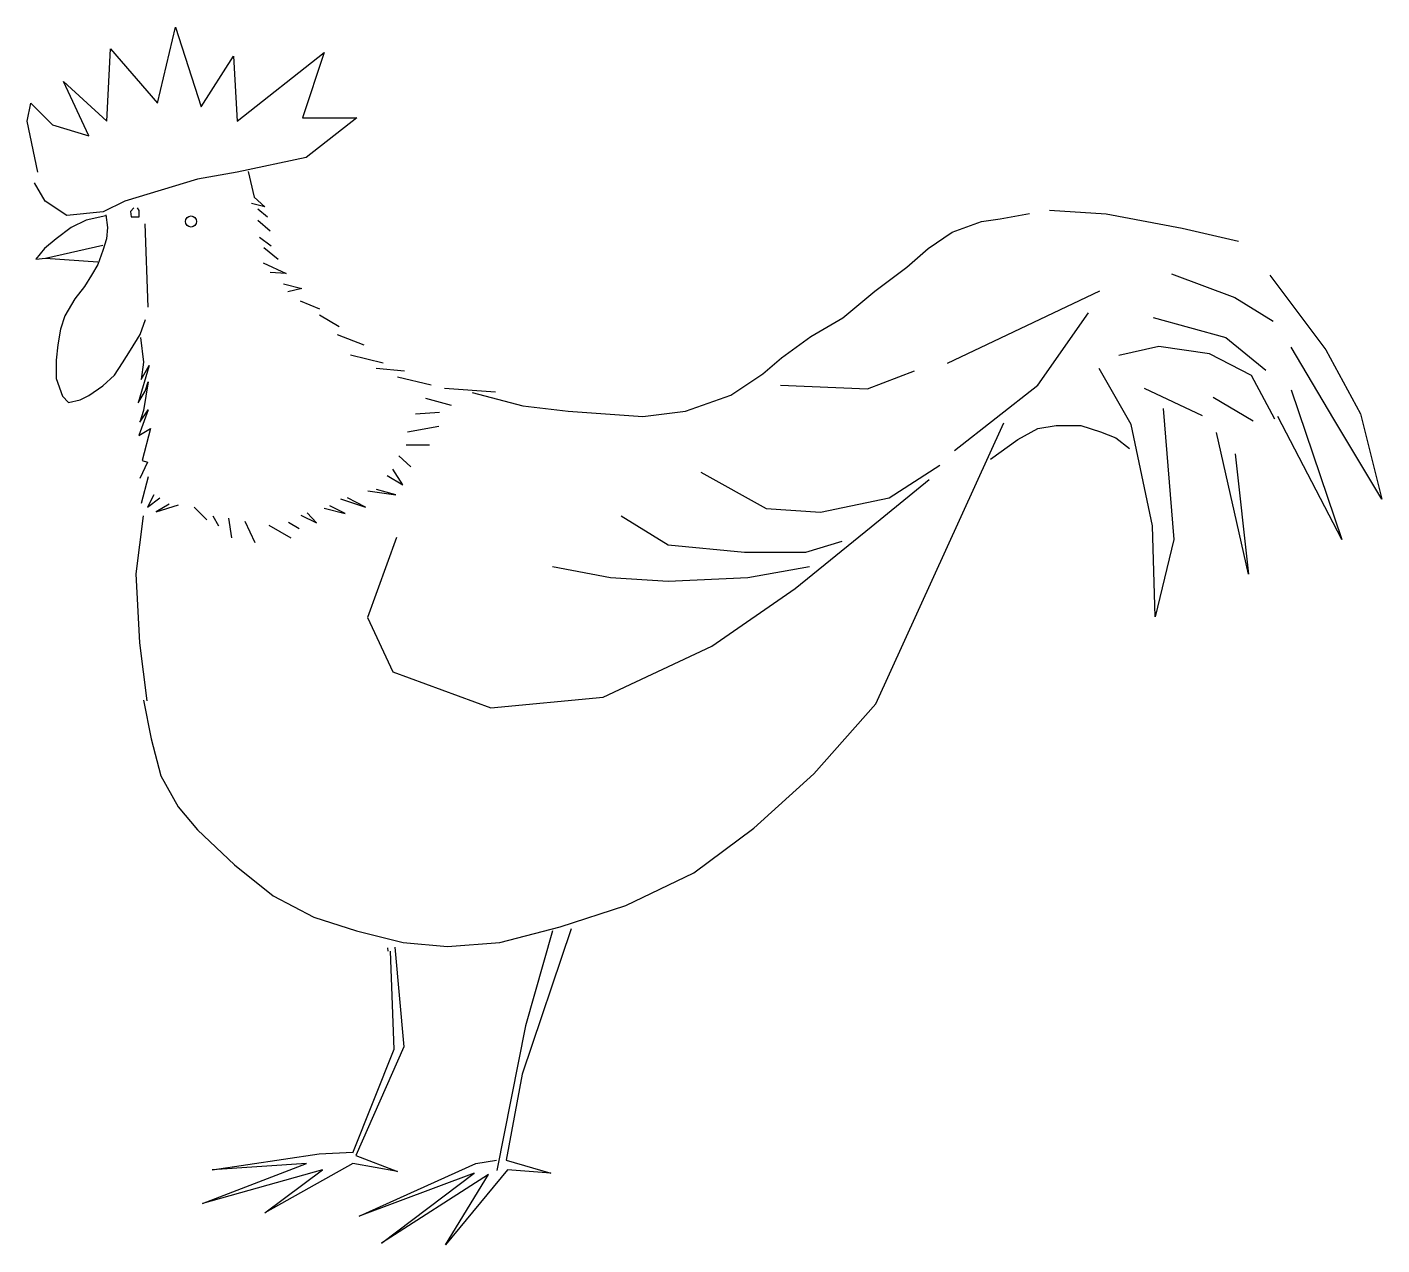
# Model space of a CAD drawing. Header units: millimetres. Extents: x -1489.48 to -1489.146, y 1780.476 to 1780.776.
import ezdxf

# ---------------------------------------------------------------- set-up
doc = ezdxf.new("R2010")
doc.units = ezdxf.units.MM
doc.header["$LTSCALE"] = 10
doc.layers.add('Animais', color=2, linetype='Continuous')

msp = doc.modelspace()

# ---------------------------------------------------------------- linework, layer by layer
at = {"layer": 'Animais'}
for p, q in [((-1489.44818, 1780.75728), (-1489.44372, 1780.77604)), ((-1489.44372, 1780.77604), (-1489.43747, 1780.75639)), ((-1489.46069, 1780.75282), (-1489.45979, 1780.77068)), ((-1489.45979, 1780.77068), (-1489.44818, 1780.75728)), ((-1489.43747, 1780.75639), (-1489.42943, 1780.7689)), ((-1489.42943, 1780.7689), (-1489.42854, 1780.75282)), ((-1489.42854, 1780.75282), (-1489.4071, 1780.76979)), ((-1489.4071, 1780.76979), (-1489.41246, 1780.75371)), ((-1489.46515, 1780.74924), (-1489.4714, 1780.76264)), ((-1489.4714, 1780.76264), (-1489.46069, 1780.75282)), ((-1489.48033, 1780.75282), (-1489.47944, 1780.75728)), ((-1489.47944, 1780.75728), (-1489.47408, 1780.75192)), ((-1489.47766, 1780.74031), (-1489.48033, 1780.75282)), ((-1489.47408, 1780.75192), (-1489.46515, 1780.74924)), ((-1489.41246, 1780.75371), (-1489.39906, 1780.75371)), ((-1489.39906, 1780.75371), (-1489.41157, 1780.74388)), ((-1489.41157, 1780.74388), (-1489.42854, 1780.74031)), ((-1489.43836, 1780.73853), (-1489.44729, 1780.73585)), ((-1489.42854, 1780.74031), (-1489.43836, 1780.73853)), ((-1489.42589, 1780.74043), (-1489.42436, 1780.73411)), ((-1489.47587, 1780.73317), (-1489.47855, 1780.73763)), ((-1489.44729, 1780.73585), (-1489.45622, 1780.73317)), ((-1489.47051, 1780.72959), (-1489.47587, 1780.73317)), ((-1489.45622, 1780.73317), (-1489.46158, 1780.73049)), ((-1489.454, 1780.73149), (-1489.45487, 1780.73062)), ((-1489.45269, 1780.73084), (-1489.45313, 1780.73149)), ((-1489.42175, 1780.73171), (-1489.42502, 1780.73258)), ((-1489.42436, 1780.73411), (-1489.42175, 1780.73171)), ((-1489.42349, 1780.73127), (-1489.42109, 1780.72931)), ((-1489.46158, 1780.73049), (-1489.47051, 1780.72959)), ((-1489.46577, 1780.72844), (-1489.46947, 1780.72669)), ((-1489.46097, 1780.72953), (-1489.46577, 1780.72844)), ((-1489.46097, 1780.72975), (-1489.46054, 1780.72669)), ((-1489.45487, 1780.73062), (-1489.45465, 1780.72931)), ((-1489.45465, 1780.72931), (-1489.45269, 1780.72931)), ((-1489.45269, 1780.72931), (-1489.45269, 1780.73084)), ((-1489.42349, 1780.72844), (-1489.42044, 1780.72582)), ((-1489.25234, 1780.72546), (-1489.24511, 1780.72809)), ((-1489.24511, 1780.72809), (-1489.24051, 1780.72875)), ((-1489.24051, 1780.72875), (-1489.23328, 1780.73006)), ((-1489.22832, 1780.73093), (-1489.21443, 1780.73004)), ((-1489.21443, 1780.73004), (-1489.19562, 1780.72645)), ((-1489.46947, 1780.72669), (-1489.47318, 1780.72386)), ((-1489.46054, 1780.72669), (-1489.46075, 1780.72386)), ((-1489.4505, 1780.70705), (-1489.45126, 1780.72754)), ((-1489.25826, 1780.72151), (-1489.25234, 1780.72546)), ((-1489.19562, 1780.72645), (-1489.18174, 1780.72331)), ((-1489.47601, 1780.72146), (-1489.47819, 1780.71884)), ((-1489.47318, 1780.72386), (-1489.47601, 1780.72146)), ((-1489.47579, 1780.71906), (-1489.46163, 1780.72233)), ((-1489.46075, 1780.72386), (-1489.46163, 1780.72102)), ((-1489.42306, 1780.72429), (-1489.42022, 1780.72211)), ((-1489.42197, 1780.72168), (-1489.41848, 1780.71884)), ((-1489.26352, 1780.7169), (-1489.25826, 1780.72151)), ((-1489.47819, 1780.71884), (-1489.47579, 1780.71906)), ((-1489.47579, 1780.71906), (-1489.46293, 1780.71819)), ((-1489.46163, 1780.72102), (-1489.46293, 1780.71753)), ((-1489.42218, 1780.71797), (-1489.41652, 1780.71535)), ((-1489.46446, 1780.71492), (-1489.4662, 1780.71208)), ((-1489.46293, 1780.71753), (-1489.46446, 1780.71492)), ((-1489.41652, 1780.71535), (-1489.42044, 1780.71557)), ((-1489.27141, 1780.71098), (-1489.26352, 1780.7169)), ((-1489.19831, 1780.71525), (-1489.18264, 1780.70942)), ((-1489.17404, 1780.71493), (-1489.16024, 1780.6965)), ((-1489.4662, 1780.71208), (-1489.4686, 1780.70903)), ((-1489.41717, 1780.71273), (-1489.4126, 1780.71164)), ((-1489.4126, 1780.71164), (-1489.41608, 1780.71077)), ((-1489.4686, 1780.70903), (-1489.471, 1780.70488)), ((-1489.41303, 1780.70859), (-1489.40824, 1780.70663)), ((-1489.27929, 1780.7044), (-1489.27141, 1780.71098)), ((-1489.21607, 1780.71099), (-1489.25356, 1780.69311)), ((-1489.18264, 1780.70942), (-1489.17323, 1780.70359)), ((-1489.471, 1780.70488), (-1489.47209, 1780.70161)), ((-1489.40824, 1780.7051), (-1489.40344, 1780.70227)), ((-1489.28718, 1780.6998), (-1489.27929, 1780.7044)), ((-1489.23125, 1780.68775), (-1489.21875, 1780.70562)), ((-1489.20279, 1780.70449), (-1489.18488, 1780.69956)), ((-1489.47209, 1780.70161), (-1489.47274, 1780.69769)), ((-1489.45247, 1780.7003), (-1489.45117, 1780.70401)), ((-1489.45487, 1780.69638), (-1489.45247, 1780.7003)), ((-1489.45238, 1780.69956), (-1489.45161, 1780.69342)), ((-1489.40388, 1780.7003), (-1489.39734, 1780.69769)), ((-1489.29441, 1780.69453), (-1489.28718, 1780.6998)), ((-1489.18488, 1780.69956), (-1489.17502, 1780.69149)), ((-1489.47274, 1780.69769), (-1489.47318, 1780.69398)), ((-1489.45683, 1780.69332), (-1489.45487, 1780.69638)), ((-1489.40061, 1780.69529), (-1489.39255, 1780.69332)), ((-1489.29902, 1780.69059), (-1489.29441, 1780.69453)), ((-1489.20145, 1780.69732), (-1489.2113, 1780.69508)), ((-1489.18891, 1780.69553), (-1489.20145, 1780.69732)), ((-1489.17861, 1780.69015), (-1489.18891, 1780.69553)), ((-1489.15826, 1780.6794), (-1489.16878, 1780.69716)), ((-1489.16024, 1780.6965), (-1489.15169, 1780.68071)), ((-1489.47318, 1780.69398), (-1489.47318, 1780.6894)), ((-1489.45879, 1780.69027), (-1489.45683, 1780.69332)), ((-1489.45027, 1780.69265), (-1489.45295, 1780.68343)), ((-1489.45161, 1780.69342), (-1489.45219, 1780.68919)), ((-1489.45219, 1780.68919), (-1489.45027, 1780.69265)), ((-1489.39429, 1780.69201), (-1489.38732, 1780.69136)), ((-1489.27321, 1780.68686), (-1489.2616, 1780.69133)), ((-1489.20822, 1780.67808), (-1489.21611, 1780.6919)), ((-1489.47318, 1780.6894), (-1489.47165, 1780.68504)), ((-1489.46163, 1780.68765), (-1489.45879, 1780.69027)), ((-1489.45046, 1780.68861), (-1489.45161, 1780.68151)), ((-1489.45123, 1780.68631), (-1489.45046, 1780.68861)), ((-1489.38906, 1780.68983), (-1489.38078, 1780.68787)), ((-1489.3069, 1780.68532), (-1489.29902, 1780.69059)), ((-1489.29463, 1780.68775), (-1489.27321, 1780.68686)), ((-1489.25178, 1780.67167), (-1489.23125, 1780.68775)), ((-1489.17279, 1780.67939), (-1489.17861, 1780.69015)), ((-1489.47165, 1780.68504), (-1489.47013, 1780.68351)), ((-1489.46729, 1780.68416), (-1489.46511, 1780.68525)), ((-1489.46511, 1780.68525), (-1489.46163, 1780.68765)), ((-1489.45295, 1780.68343), (-1489.45123, 1780.68631)), ((-1489.38216, 1780.68458), (-1489.37582, 1780.68285)), ((-1489.37744, 1780.68701), (-1489.3649, 1780.68611)), ((-1489.37067, 1780.68598), (-1489.35818, 1780.68269)), ((-1489.31808, 1780.68138), (-1489.3069, 1780.68532)), ((-1489.20503, 1780.68701), (-1489.1907, 1780.68029)), ((-1489.17816, 1780.67894), (-1489.18801, 1780.68477)), ((-1489.16878, 1780.68664), (-1489.15629, 1780.64979)), ((-1489.47013, 1780.68351), (-1489.46729, 1780.68416)), ((-1489.45046, 1780.6817), (-1489.45276, 1780.67536)), ((-1489.45257, 1780.67863), (-1489.45046, 1780.6817)), ((-1489.45161, 1780.68151), (-1489.45257, 1780.67863)), ((-1489.38465, 1780.68074), (-1489.3787, 1780.68112)), ((-1489.35818, 1780.68269), (-1489.34701, 1780.68138)), ((-1489.34701, 1780.68138), (-1489.3378, 1780.68072)), ((-1489.3286, 1780.68006), (-1489.31808, 1780.68138)), ((-1489.20033, 1780.68203), (-1489.1977, 1780.64979)), ((-1489.3378, 1780.68072), (-1489.3286, 1780.68006)), ((-1489.27114, 1780.60921), (-1489.23962, 1780.67852)), ((-1489.23124, 1780.67707), (-1489.22671, 1780.67783)), ((-1489.22671, 1780.67783), (-1489.22067, 1780.67783)), ((-1489.22067, 1780.67783), (-1489.21577, 1780.67632)), ((-1489.20296, 1780.65308), (-1489.20822, 1780.67808)), ((-1489.15629, 1780.64979), (-1489.17207, 1780.68006)), ((-1489.14643, 1780.65966), (-1489.15826, 1780.6794)), ((-1489.15169, 1780.68071), (-1489.14643, 1780.65966)), ((-1489.45276, 1780.67536), (-1489.44988, 1780.67709)), ((-1489.44988, 1780.67709), (-1489.45199, 1780.66921)), ((-1489.38657, 1780.67632), (-1489.37889, 1780.67766)), ((-1489.24293, 1780.66952), (-1489.23614, 1780.67443)), ((-1489.23614, 1780.67443), (-1489.23124, 1780.67707)), ((-1489.21577, 1780.67632), (-1489.212, 1780.67481)), ((-1489.212, 1780.67481), (-1489.2086, 1780.67216)), ((-1489.1793, 1780.64124), (-1489.18719, 1780.67611)), ((-1489.38695, 1780.67305), (-1489.3812, 1780.67305)), ((-1489.45065, 1780.66883), (-1489.45257, 1780.66479)), ((-1489.45199, 1780.66921), (-1489.45065, 1780.66883)), ((-1489.38868, 1780.67037), (-1489.3858, 1780.66768)), ((-1489.26785, 1780.66005), (-1489.25535, 1780.66809)), ((-1489.18259, 1780.67085), (-1489.1793, 1780.64124)), ((-1489.45046, 1780.66518), (-1489.45219, 1780.65865)), ((-1489.39156, 1780.66556), (-1489.38772, 1780.66326)), ((-1489.38772, 1780.66326), (-1489.39021, 1780.6671)), ((-1489.31427, 1780.66631), (-1489.2982, 1780.65737)), ((-1489.27231, 1780.6529), (-1489.25803, 1780.66452)), ((-1489.39635, 1780.66172), (-1489.38945, 1780.66076)), ((-1489.38945, 1780.66076), (-1489.39424, 1780.66211)), ((-1489.44912, 1780.66076), (-1489.45065, 1780.65769)), ((-1489.45065, 1780.65769), (-1489.44758, 1780.65999)), ((-1489.44528, 1780.65846), (-1489.44854, 1780.65653)), ((-1489.44854, 1780.65653), (-1489.44298, 1780.65826)), ((-1489.43914, 1780.65769), (-1489.43607, 1780.65461)), ((-1489.40192, 1780.65615), (-1489.40575, 1780.65807)), ((-1489.40307, 1780.6598), (-1489.39693, 1780.65769)), ((-1489.39693, 1780.65769), (-1489.40134, 1780.65999)), ((-1489.28481, 1780.65648), (-1489.26785, 1780.66005)), ((-1489.45176, 1780.65558), (-1489.45354, 1780.64129)), ((-1489.43453, 1780.65557), (-1489.43319, 1780.65308)), ((-1489.4307, 1780.655), (-1489.42993, 1780.6502)), ((-1489.41285, 1780.65577), (-1489.40902, 1780.65385)), ((-1489.40902, 1780.65385), (-1489.41132, 1780.65634)), ((-1489.4071, 1780.6575), (-1489.40192, 1780.65615)), ((-1489.33391, 1780.65558), (-1489.32231, 1780.64844)), ((-1489.2982, 1780.65737), (-1489.28481, 1780.65648)), ((-1489.42667, 1780.65423), (-1489.42417, 1780.64904)), ((-1489.42072, 1780.65327), (-1489.41535, 1780.6502)), ((-1489.41592, 1780.65404), (-1489.41324, 1780.6525)), ((-1489.29106, 1780.63771), (-1489.27231, 1780.6529)), ((-1489.20231, 1780.63071), (-1489.20296, 1780.65308)), ((-1489.38926, 1780.65022), (-1489.39641, 1780.63056)), ((-1489.32231, 1780.64844), (-1489.30356, 1780.64665)), ((-1489.28838, 1780.64665), (-1489.27945, 1780.64933)), ((-1489.1977, 1780.64979), (-1489.20231, 1780.63071)), ((-1489.30356, 1780.64665), (-1489.28838, 1780.64665)), ((-1489.45354, 1780.64129), (-1489.45265, 1780.62431)), ((-1489.35088, 1780.64307), (-1489.33659, 1780.64039)), ((-1489.30267, 1780.64039), (-1489.28749, 1780.64307)), ((-1489.33659, 1780.64039), (-1489.32231, 1780.6395)), ((-1489.32231, 1780.6395), (-1489.30267, 1780.64039)), ((-1489.31159, 1780.62342), (-1489.29106, 1780.63771)), ((-1489.39641, 1780.63056), (-1489.39016, 1780.61716)), ((-1489.45265, 1780.62431), (-1489.45086, 1780.61001)), ((-1489.33838, 1780.61091), (-1489.31159, 1780.62342)), ((-1489.39016, 1780.61716), (-1489.36605, 1780.60823)), ((-1489.36605, 1780.60823), (-1489.33838, 1780.61091)), ((-1489.45167, 1780.61017), (-1489.44976, 1780.60061)), ((-1489.28642, 1780.59201), (-1489.27114, 1780.60921)), ((-1489.44976, 1780.60061), (-1489.44737, 1780.59153)), ((-1489.44737, 1780.59153), (-1489.44307, 1780.58388)), ((-1489.30123, 1780.57863), (-1489.28642, 1780.59201)), ((-1489.44307, 1780.58388), (-1489.4383, 1780.57815)), ((-1489.4383, 1780.57815), (-1489.42922, 1780.56955)), ((-1489.31603, 1780.56763), (-1489.30123, 1780.57863)), ((-1489.42922, 1780.56955), (-1489.41967, 1780.5619)), ((-1489.33275, 1780.55951), (-1489.31603, 1780.56763)), ((-1489.41967, 1780.5619), (-1489.40964, 1780.55664)), ((-1489.34899, 1780.55425), (-1489.33275, 1780.55951)), ((-1489.40964, 1780.55664), (-1489.39914, 1780.5533)), ((-1489.36379, 1780.55043), (-1489.34899, 1780.55425)), ((-1489.39914, 1780.5533), (-1489.38767, 1780.55043)), ((-1489.34628, 1780.55379), (-1489.35836, 1780.51801)), ((-1489.35085, 1780.55332), (-1489.35749, 1780.5299)), ((-1489.39153, 1780.54912), (-1489.39142, 1780.54832)), ((-1489.39083, 1780.54825), (-1489.38992, 1780.52403)), ((-1489.38968, 1780.54931), (-1489.38749, 1780.5247)), ((-1489.38767, 1780.55043), (-1489.37669, 1780.54947)), ((-1489.37669, 1780.54947), (-1489.36379, 1780.55043)), ((-1489.35749, 1780.5299), (-1489.36456, 1780.49419)), ((-1489.38749, 1780.5247), (-1489.39929, 1780.49793)), ((-1489.38992, 1780.52403), (-1489.40016, 1780.49846)), ((-1489.35836, 1780.51801), (-1489.3623, 1780.49675)), ((-1489.43471, 1780.49439), (-1489.40834, 1780.49832)), ((-1489.40834, 1780.49832), (-1489.40008, 1780.49872)), ((-1489.39929, 1780.49793), (-1489.38906, 1780.49399)), ((-1489.43707, 1780.48612), (-1489.41149, 1780.49596)), ((-1489.40756, 1780.49439), (-1489.43707, 1780.48612)), ((-1489.41149, 1780.49596), (-1489.43471, 1780.49439)), ((-1489.40008, 1780.49596), (-1489.42172, 1780.48376)), ((-1489.42172, 1780.48376), (-1489.40756, 1780.49439)), ((-1489.38906, 1780.49399), (-1489.40008, 1780.49596)), ((-1489.39851, 1780.48297), (-1489.36978, 1780.49596)), ((-1489.36191, 1780.49439), (-1489.37725, 1780.47589)), ((-1489.36978, 1780.49596), (-1489.36466, 1780.49675)), ((-1489.3623, 1780.49675), (-1489.35128, 1780.4936)), ((-1489.35128, 1780.4936), (-1489.36191, 1780.49439)), ((-1489.37017, 1780.4936), (-1489.39851, 1780.48297)), ((-1489.393, 1780.47628), (-1489.37017, 1780.4936)), ((-1489.36663, 1780.49321), (-1489.393, 1780.47628)), ((-1489.37725, 1780.47589), (-1489.36663, 1780.49321))]:
    msp.add_line(p, q, dxfattribs=at)
msp.add_circle((-1489.43992, 1780.72813), 0.00136, dxfattribs=at)

doc.saveas('drawing.dxf')
